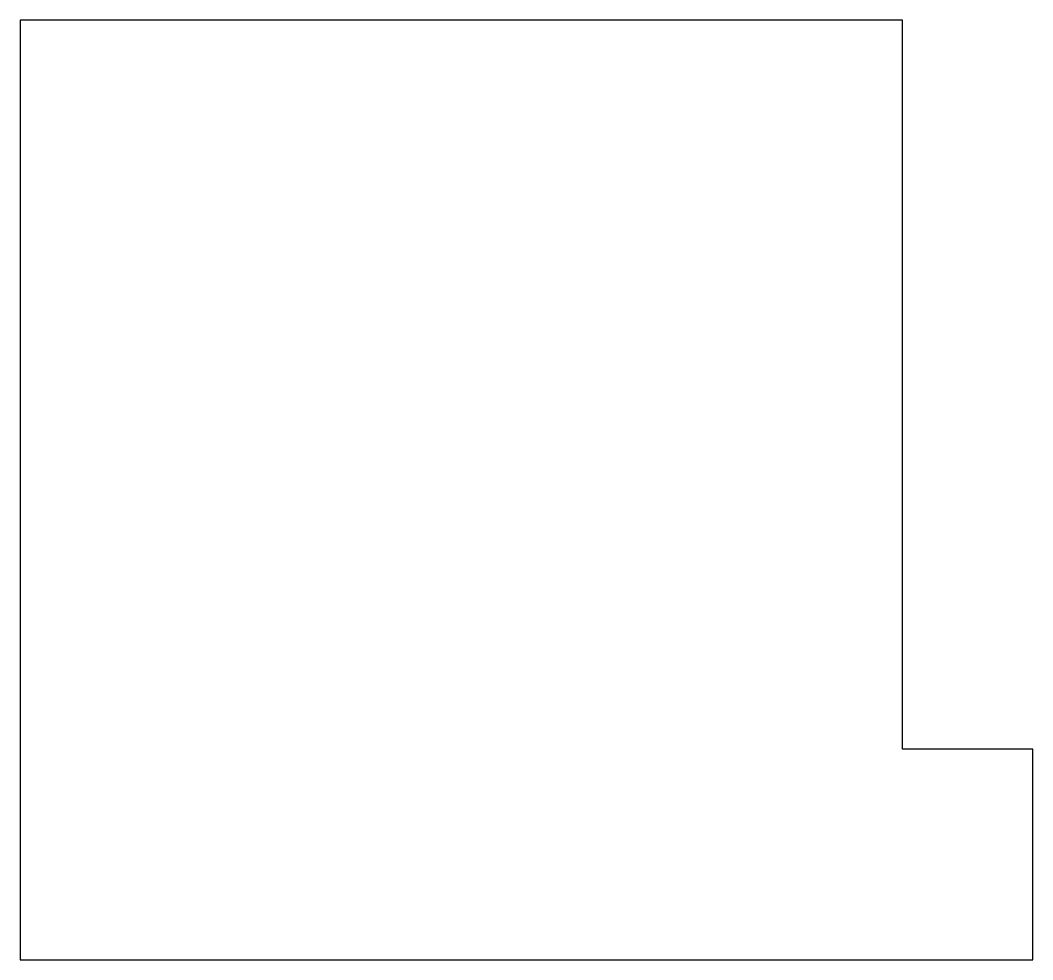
# Model space of a CAD drawing. Header units: inches. Extents: x -35 to 223, y 161 to 401.
import ezdxf

# ---------------------------------------------------------------- set-up
doc = ezdxf.new("R2010")
doc.units = ezdxf.units.IN
doc.header["$MEASUREMENT"] = 0
doc.layers.add('Title Block', color=7, linetype='Continuous')

msp = doc.modelspace()

# ---------------------------------------------------------------- linework, layer by layer
at = {"layer": 'Title Block'}
msp.add_lwpolyline([(223.28, 214.71), (190.03, 214.71), (190.03, 400.96), (-35.38, 400.96), (-35.38, 160.96), (223.28, 160.96)], close=True, dxfattribs=at)

doc.saveas('drawing.dxf')
